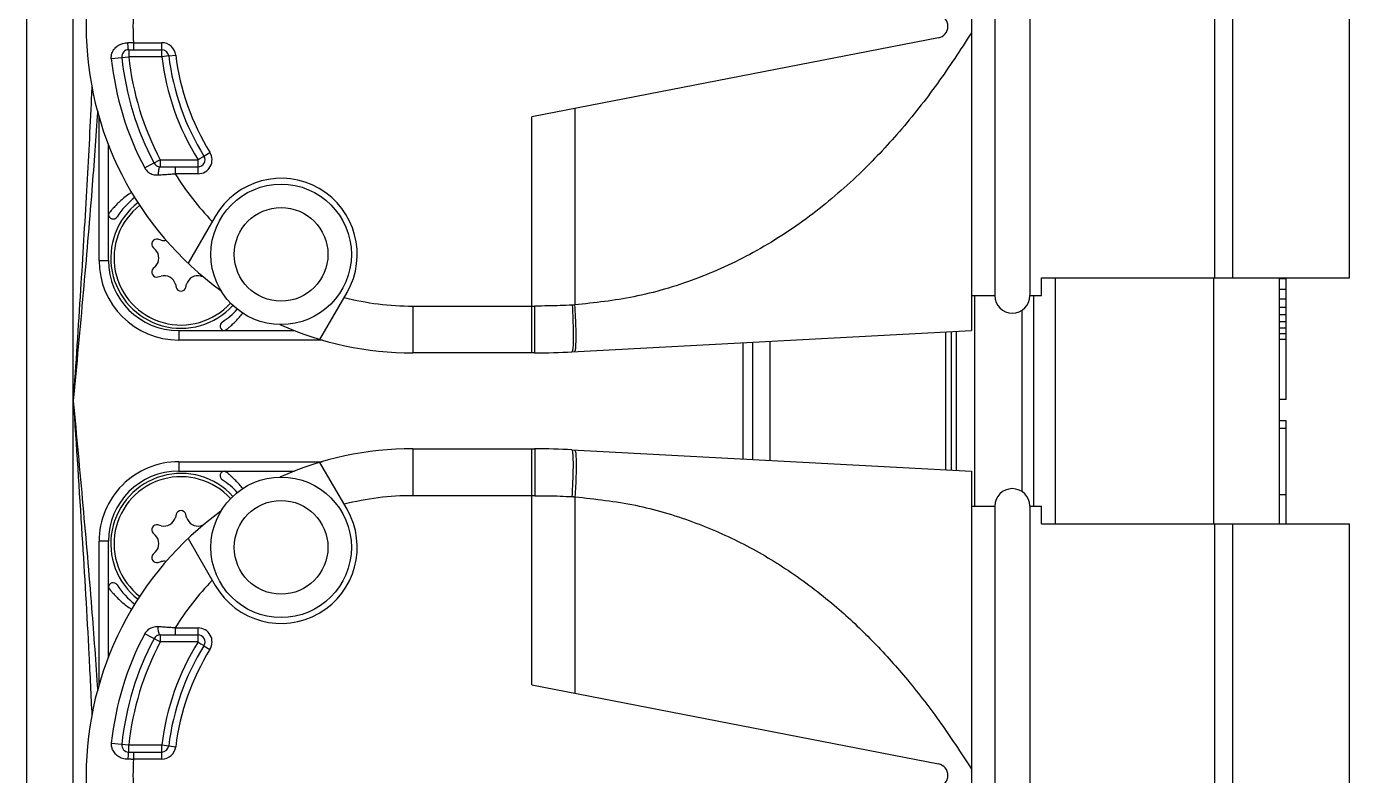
# Model space of a CAD drawing. Header units: millimetres. Extents: x -3388 to 4307, y 243 to 4457.
# Drawn here: x -2913.1 to -2856.6, y 1304.6 to 1336.6 of the extents above; entities that cross this region are included whole.
import ezdxf

# ---------------------------------------------------------------- set-up
doc = ezdxf.new("R2010")
doc.units = ezdxf.units.MM

msp = doc.modelspace()

# ---------------------------------------------------------------- linework, layer by layer
at = {"color": 9, "linetype": 'Continuous'}
for p, q in [((-2913.114940640839, 1378.615703179147), (-2913.114940640839, 1262.615703179147)), ((-2911.114940640839, 1293.857460489447), (-2911.114940640839, 1347.373945857847)), ((-2908.544925994739, 1335.916208242547), (-2907.336993908139, 1335.916208242547)), ((-2908.544925994739, 1335.916208242547), (-2908.544925994739, 1335.616208242547)), ((-2907.33691948354, 1335.316208242547), (-2907.33691948354, 1335.916208242547)), ((-2909.491716738639, 1335.236290284347), (-2908.74598567574, 1335.316208242547)), ((-2907.336923075739, 1335.316208242547), (-2908.745986730739, 1335.316208242547)), ((-2908.74598567574, 1335.616208242547), (-2908.74598567574, 1335.316208242547)), ((-2907.039100767439, 1335.352319353647), (-2907.336818479939, 1335.316208242547)), ((-2907.039100767339, 1335.352319352547), (-2906.741283905139, 1335.388430238947)), ((-2889.693700440039, 1333.107900970047), (-2889.693700440039, 1324.713214235547)), ((-2910.014911872239, 1326.615546165947), (-2910.014899722239, 1332.757975105647)), ((-2891.538939537139, 1322.666208242547), (-2891.538939518539, 1332.749222827547)), ((-2909.571412904339, 1331.456508639847), (-2909.615445704239, 1331.456508639847)), ((-2905.533961867539, 1331.074541575747), (-2905.279151534039, 1331.232872166247)), ((-2907.403047693339, 1330.916208242547), (-2908.065120970639, 1330.565797875047)), ((-2907.402145680639, 1330.916208242547), (-2905.788797252739, 1330.916208242547)), ((-2907.402011422739, 1330.916208242547), (-2907.402011422739, 1330.616208242547)), ((-2906.769878288939, 1330.616208242547), (-2906.769878288939, 1330.316208242547)), ((-2905.788776615139, 1330.316208242547), (-2905.788776615139, 1330.916208242547)), ((-2905.788810253039, 1330.316208242547), (-2906.769878233939, 1330.316208242547)), ((-2910.014940640839, 1326.615703186447), (-2909.614940640839, 1326.615703186447)), ((-2869.184697060639, 1325.866208242547), (-2869.184697060639, 1315.366208242547)), ((-2862.405671219639, 1315.366208242547), (-2862.405671219639, 1325.866208242547)), ((-2896.615445704239, 1324.666208242547), (-2891.538939518539, 1324.666208242547)), ((-2896.615445704239, 1324.666208242547), (-2896.615445704239, 1322.666208242547)), ((-2870.601851505439, 1316.739939476147), (-2870.601851505439, 1324.492477008947)), ((-2906.614940640839, 1323.615703179147), (-2906.614940640839, 1323.215703179147)), ((-2901.775157052739, 1323.616208242547), (-2901.775157052739, 1323.655959251947)), ((-2873.856119782239, 1317.674255322347), (-2873.856119782239, 1323.558161162747)), ((-2873.420176396839, 1323.581362631447), (-2873.420176396839, 1317.651053853647)), ((-2900.479674600339, 1323.215703180347), (-2906.614879758039, 1323.215703180347)), ((-2882.514940640839, 1318.135088925447), (-2882.514940640839, 1323.097327559647)), ((-2881.373759858539, 1323.158062671347), (-2881.373759858539, 1318.074353813747)), ((-2896.615445704239, 1318.566208242547), (-2896.615445704239, 1316.566208242547)), ((-2891.538939518539, 1308.483193657547), (-2891.538939518739, 1318.566208242547)), ((-2906.614940633539, 1318.015703179147), (-2906.614940633539, 1317.615703179147)), ((-2906.614879753439, 1318.015703177847), (-2900.488356586539, 1318.015703177847)), ((-2901.77514530694, 1317.576462013247), (-2901.77514530694, 1317.616208242547)), ((-2891.403451716239, 1316.566201565047), (-2896.615445704239, 1316.566208242547)), ((-2889.693700440039, 1316.519202249547), (-2889.693700440039, 1308.124515514947)), ((-2909.614940640839, 1314.615703179147), (-2910.014940640839, 1314.615703179147)), ((-2910.014940626439, 1308.474286610047), (-2910.014940626439, 1314.615642396047)), ((-2906.769878234039, 1310.916208242447), (-2905.788810270839, 1310.916208242447)), ((-2906.769878233939, 1310.916208242547), (-2906.769878233939, 1310.616208242547)), ((-2905.788776615139, 1310.316208242547), (-2905.788776614939, 1310.916208242547)), ((-2907.402011422839, 1310.316208242547), (-2908.065119994539, 1310.666620456847)), ((-2905.788884894239, 1310.316208242547), (-2907.402154192839, 1310.316208242547)), ((-2907.402011422739, 1310.616208242547), (-2907.402011422739, 1310.316208242547)), ((-2909.615445704239, 1309.775919590947), (-2909.571407854539, 1309.775919590947)), ((-2905.533961868139, 1310.157874908247), (-2905.279148706839, 1309.999542560547)), ((-2909.491716715239, 1305.996126417247), (-2908.746004028639, 1305.916208242547)), ((-2908.74598567574, 1305.616208242547), (-2908.74598567574, 1305.916208242547)), ((-2908.745985174439, 1305.916208242547), (-2907.336921000039, 1305.916208242547)), ((-2907.33691948354, 1305.916208242547), (-2906.741292870239, 1305.843987332047)), ((-2907.33691948354, 1305.316208242547), (-2907.33691948354, 1305.916208242547)), ((-2908.544925994839, 1305.616208242547), (-2908.544925994839, 1305.316208242547)), ((-2907.336993890239, 1305.316208242547), (-2908.544925994739, 1305.316208242547))]:
    msp.add_line(p, q, dxfattribs=at)
at = {"color": 7, "linetype": 'Continuous'}
for p, q in [((-2872.765445704239, 1349.616207828947), (-2872.765445704239, 1323.616208754147)), ((-2871.765445704239, 1348.116208242547), (-2871.765445704239, 1325.116208242547)), ((-2870.265445704239, 1348.116208242547), (-2870.265445704239, 1325.116208242547)), ((-2862.365445704239, 1325.866208242547), (-2862.365445704239, 1347.366208242547)), ((-2861.615445704239, 1347.366208242547), (-2861.615445704239, 1325.866208242547)), ((-2856.615445704239, 1325.866382301447), (-2856.615445704239, 1347.366034183547)), ((-2874.170041206539, 1336.125394650847), (-2891.538939518539, 1332.749222827547)), ((-2908.74598567574, 1335.616208242547), (-2907.33691948354, 1335.616208242547)), ((-2909.615445704239, 1326.616208242547), (-2909.615445704239, 1331.558929440247)), ((-2907.402011423239, 1330.616208242547), (-2905.788776615139, 1330.616208242547)), ((-2905.055028266539, 1328.498422449947), (-2906.213095419439, 1326.492591302647)), ((-2907.367302424839, 1327.484560582147), (-2907.498636922639, 1327.519751554747)), ((-2907.702930234939, 1327.165905158347), (-2907.606786709739, 1327.069761633147)), ((-2907.606786709739, 1326.362654851947), (-2907.702930234939, 1326.266511326747)), ((-2907.498636922639, 1325.912664930247), (-2907.367302424839, 1325.947855902847)), ((-2906.754929989139, 1325.594302512347), (-2906.719739016539, 1325.462968014447)), ((-2906.311152392039, 1325.462968014447), (-2906.275961419339, 1325.594302512347)), ((-2905.663588983639, 1325.947855902847), (-2905.57451632324, 1325.923988955447)), ((-2869.765445704239, 1325.866208242547), (-2856.615445704239, 1325.866208242547)), ((-2869.765445704239, 1325.116333805347), (-2869.765445704239, 1325.866208242547)), ((-2859.614940640839, 1325.866208242547), (-2859.614940640839, 1315.366208242547)), ((-2859.314940640839, 1325.834863179147), (-2859.614940640839, 1325.834863179147)), ((-2859.314940640839, 1320.673111179147), (-2859.314940640839, 1325.834863179147)), ((-2900.583930294839, 1323.242591302647), (-2899.425863141939, 1325.248422449947)), ((-2872.765445704239, 1325.116208242547), (-2871.765445704239, 1325.116208242547)), ((-2872.614940640839, 1316.116208242547), (-2872.614940640839, 1325.116208242547)), ((-2870.265445704239, 1325.116208242547), (-2869.765445704239, 1325.116208242547)), ((-2870.114940640839, 1325.116208242547), (-2870.114940640839, 1316.116208242547)), ((-2859.314940640839, 1325.373909179147), (-2859.614940640839, 1325.373909179147)), ((-2859.314940640839, 1324.966792179147), (-2859.614940640839, 1324.966792179147)), ((-2859.314940640839, 1324.606049179147), (-2859.614940640839, 1324.606049179147)), ((-2859.314940640839, 1324.284231179147), (-2859.614940640839, 1324.284231179147)), ((-2859.314940640839, 1323.993865179147), (-2859.614940640839, 1323.993865179147)), ((-2906.615445704239, 1323.616208242547), (-2901.67251289144, 1323.615703179147)), ((-2889.818818316239, 1322.708605778547), (-2872.765437819039, 1323.616208662147)), ((-2873.614940640839, 1317.661419457647), (-2873.614940640839, 1323.570997027447)), ((-2859.314940640839, 1323.727507179147), (-2859.614940640839, 1323.727507179147)), ((-2859.314940640839, 1323.477688179147), (-2859.614940640839, 1323.477688179147)), ((-2859.314940640839, 1323.236956179147), (-2859.614940640839, 1323.236956179147)), ((-2891.413200520239, 1322.666208242547), (-2896.615445704239, 1322.666208242547)), ((-2882.114940640839, 1323.118616075047), (-2882.114940640839, 1318.113800410047)), ((-2859.314940640839, 1320.673111179147), (-2859.614940640839, 1320.673111179147)), ((-2859.314940640839, 1319.767580179147), (-2859.614940640839, 1319.767580179147)), ((-2859.314940640839, 1319.440660179147), (-2859.614940640839, 1319.440660179147)), ((-2859.314940640839, 1315.366208242547), (-2859.314940640839, 1319.767580179147)), ((-2896.615445704239, 1318.566208242547), (-2891.413200520239, 1318.566208242547)), ((-2889.818818316239, 1318.523810706447), (-2872.765438947039, 1317.616207882947)), ((-2906.615445704239, 1317.616208242547), (-2901.673835801939, 1317.616208242547)), ((-2899.425863141939, 1315.983994035147), (-2900.583930294839, 1317.989825182447)), ((-2872.765445704239, 1317.616207828947), (-2872.765445704239, 1291.616208754147)), ((-2859.314940640839, 1316.601695179147), (-2859.614940640839, 1316.601695179147)), ((-2872.765445704239, 1316.116208242547), (-2871.765445704239, 1316.116208242547)), ((-2871.765445704239, 1316.116208242547), (-2871.765445704239, 1293.116208242547)), ((-2870.265445704239, 1316.116208242547), (-2869.765445704239, 1316.116208242547)), ((-2870.265445704239, 1316.116208242547), (-2870.265445704239, 1293.116208242547)), ((-2869.765445704239, 1315.366208242547), (-2869.765445704239, 1316.116082679647)), ((-2907.367302424839, 1315.284560582147), (-2907.498636922639, 1315.319751554747)), ((-2906.719739016539, 1315.769448470547), (-2906.754929989139, 1315.638113972747)), ((-2906.275961419339, 1315.638113972747), (-2906.311152392039, 1315.769448470547)), ((-2905.57451632324, 1315.308427529647), (-2905.663588983639, 1315.284560582147)), ((-2869.765445704239, 1315.366208242547), (-2856.615445704239, 1315.366208242547)), ((-2862.365445704239, 1293.866208242547), (-2862.365445704239, 1315.366208242547)), ((-2861.615445704239, 1315.366208242547), (-2861.615445704239, 1293.866208242547)), ((-2856.615445704239, 1293.866382301447), (-2856.615445704239, 1315.366034183547)), ((-2907.702930234939, 1314.965905158347), (-2907.606786709739, 1314.869761633147)), ((-2909.615445704239, 1309.673487044847), (-2909.615445704239, 1314.616208242547)), ((-2906.213095419439, 1314.739825182447), (-2905.055028266539, 1312.733994035147)), ((-2907.606786709739, 1314.162654851947), (-2907.702930234939, 1314.066511326747)), ((-2907.498636922639, 1313.712664930247), (-2907.367302424839, 1313.747855902847)), ((-2907.40201142244, 1310.616208242547), (-2905.788776615139, 1310.616208242547)), ((-2891.538939518539, 1308.483193657547), (-2874.170041206539, 1305.107021834247)), ((-2908.745985675439, 1305.616208242547), (-2907.33691948354, 1305.616208242547))]:
    msp.add_line(p, q, dxfattribs=at)
for centre in [(-2902.240445704239, 1326.873422449947), (-2902.240445704239, 1314.358994035147)]:
    msp.add_circle(centre, 3, dxfattribs=at)
at = {"color": 9, "linetype": 'Continuous'}
for centre in [(-2902.240445704239, 1326.873422449947), (-2902.240445704239, 1314.358994035147)]:
    msp.add_circle(centre, 1.999997669, dxfattribs=at)
at = {"color": 7, "linetype": 'Continuous'}
for centre, radius, start, end in [((-2896.615445704239, 1336.616208242547), 13.95, 125.9834916670024, 234.0165083329976), ((-2874.265445704239, 1336.616208242547), 0.5, 281.0000000000115, 79.00000000081121), ((-2908.74598567574, 1335.316208242547), 0.3, 90.00000000450754, 186.1169011503972), ((-2896.615445704239, 1336.616208242547), 12.5, 186.1169011400058, 207.8535453210029), ((-2907.33691948354, 1335.316208242547), 0.3, 6.91347818580541, 89.99999999989578), ((-2896.615445704239, 1336.616208242547), 10.5, 186.9134781795972, 211.8554308243937), ((-2907.402011422739, 1330.916208242547), 0.3, 207.8535453417023, 269.9999999058108), ((-2905.788776615139, 1330.916208242547), 0.3, 270.0000000003908, 31.85543080980291), ((-2902.240445704239, 1326.873422449947), 3.25, 330.0000000000027, 149.9999999998977), ((-2906.515445704239, 1326.716208242547), 3, 127.7353386591956, 317.6506922135983), ((-2906.515445704239, 1326.716208242547), 2.8600181384, 128.0306391639973, 317.7484218758962), ((-2906.515445704239, 1326.716208242547), 3.25, 127.3061708174086, 147.2013862991985), ((-2909.415445704239, 1328.585031401647), 0.2, 180, 327.2013863035021), ((-2907.553377150739, 1327.315458242547), 0.2115, 74.99999999979073, 224.9999999999908), ((-2907.237892902339, 1327.967523495347), 0.5, 255.0000000000056, 280.8427521844905), ((-2906.615445704239, 1326.616208242547), 3, 180, 270), ((-2907.960340100339, 1326.716208242547), 0.5, 315.0000000000092, 44.99999999999079), ((-2907.553377150739, 1326.116958242547), 0.2115, 135.0000000000092, 285.0000000002093), ((-2907.237892902339, 1325.464892989747), 0.5, 14.99999999999445, 104.9999999999945), ((-2905.792998506239, 1325.464892989747), 0.5, 75.00000000000556, 165.0000000000055), ((-2906.515445704239, 1325.517708242547), 0.2115, 194.9999999999945, 345.0000000000056), ((-2871.015445704239, 1325.116208242547), 0.75, 180, 0), ((-2906.515445704239, 1326.716208242547), 3.25, 302.7986137008954, 317.6843122914907), ((-2904.64662254514, 1323.816208242547), 0.2, 122.7986136959954, 270), ((-2896.615445704239, 1336.616208242547), 13.95, 245.9834916669953, 270.0000000002084), ((-2891.413200520239, 1352.666208242547), 30, 270, 273.0464809901947), ((-2896.615445704239, 1304.616208242547), 13.95, 90, 114.0165083330048), ((-2891.413200520239, 1288.566208242547), 30, 86.95351900980533, 90), ((-2906.615445704239, 1314.616208242547), 3, 90, 180), ((-2904.64662254514, 1317.416208242547), 0.2, 90, 237.201386303506), ((-2906.515445704239, 1314.516208242547), 3, 42.34948817100044, 232.2649878242083), ((-2906.515445704239, 1314.516208242547), 2.8600181384, 42.24877291240195, 231.9736625443941), ((-2906.515445704239, 1314.516208242547), 3.25, 42.31224962630046, 57.20138629919852), ((-2871.015445704239, 1316.116208242547), 0.75, 0, 180), ((-2896.615445704239, 1304.616208242547), 13.95, 125.9834916670024, 234.0165083329976), ((-2906.515445704239, 1315.714708242547), 0.2115, 14.99999999999445, 165.0000000000055), ((-2902.240445704239, 1314.358994035147), 3.25, 210.0000000001023, 29.99999999999729), ((-2907.553377150739, 1315.115458242547), 0.2115, 74.99999999979073, 224.9999999999908), ((-2907.237892902339, 1315.767523495347), 0.5, 255.0000000000056, 345.0000000000056), ((-2905.792998506239, 1315.767523495347), 0.5, 194.9999999999945, 284.9999999999944), ((-2907.960340100339, 1314.516208242547), 0.5, 315.0000000000092, 44.99999999999079), ((-2907.553377150739, 1313.916958242547), 0.2115, 135.0000000000092, 285.0000000002093), ((-2907.237892902339, 1313.264892989747), 0.5, 79.12920629710148, 104.9999999999945), ((-2909.415445704239, 1312.647385083447), 0.2, 32.79861369599539, 180), ((-2906.515445704239, 1314.516208242547), 3.25, 212.7986137008954, 232.7323610548104), ((-2896.615445704239, 1304.616208242547), 12.5, 152.1464546796033, 173.8830988534037), ((-2907.402011422739, 1310.316208242547), 0.3, 89.99999994299144, 152.1464546802907), ((-2905.788776615139, 1310.316208242547), 0.3, 328.1445691802047, 89.999999996691), ((-2896.615445704239, 1304.616208242547), 10.5, 148.1445691819944, 173.0865218202962), ((-2908.74598567574, 1305.916208242547), 0.3, 173.8830985751015, 270.0000000553931), ((-2907.33691948354, 1305.916208242547), 0.3, 269.9999999960917, 353.0865218123072), ((-2874.265445704239, 1304.616208242547), 0.5, 281.0000000000115, 79.00000000081121)]:
    msp.add_arc(centre, radius, start, end, dxfattribs=at)
at = {"color": 9, "linetype": 'Continuous'}
for centre, radius, start, end in [((-2896.615445704239, 1336.616208242547), 11.95, 176.6418395161041, 183.3581604838959), ((-2907.33691948354, 1335.316208242547), 0.5999891004, 6.913478179794359, 90.00710702229671), ((-2896.615445704239, 1336.616208242547), 12.9500011321, 186.1169364899961, 207.8534772898012), ((-2896.615445704239, 1336.616208242547), 12.2, 186.1169006118969, 207.8532507337064), ((-2896.615445704239, 1336.616208242547), 10.8, 186.9134758859008, 211.855373039897), ((-2896.615445704239, 1336.616208242547), 10.2000018675, 186.9134781797944, 211.8552022298994), ((-2905.788776615139, 1330.916208242547), 0.5999948032, 269.9967878155019, 31.85931691679798), ((-2896.615445704239, 1336.616208242547), 11.95, 211.8162388913956, 224.2186797528004), ((-2906.614940640839, 1326.615703179147), 3.3999919603, 180.0026459612966, 270.001025979697), ((-2896.615445704239, 1336.616208242547), 11.95, 255.7813202472095, 270), ((-2906.614940640839, 1314.615703179147), 3.3999919603, 89.9989739425025, 180.0010242979963), ((-2896.615445704239, 1304.616208242547), 11.95, 90, 104.2186797527905), ((-2896.615445704239, 1304.616208242547), 11.95, 135.7813202471996, 148.1837611089082), ((-2905.788776615139, 1310.316208242547), 0.5999948003, 328.1406797977036, 90.00321388740754), ((-2896.615445704239, 1304.616208242547), 12.9500011319, 152.1465226917018, 173.883027080104), ((-2896.615445704239, 1304.616208242547), 12.2, 152.1467679435082, 173.8830986092985), ((-2896.615445704239, 1304.616208242547), 10.8, 148.1448723492973, 173.0865227886025), ((-2896.615445704239, 1304.616208242547), 10.2000018675, 148.1447979634077, 173.0865218202057), ((-2907.33691948354, 1305.916208242547), 0.5999891019, 269.9928946885075, 353.0865218202056), ((-2896.615445704239, 1304.616208242547), 11.95, 176.6418395161041, 183.3581604838959)]:
    msp.add_arc(centre, radius, start, end, dxfattribs=at)
for points in [[(-2872.765445706339, 1336.333108504447), (-2874.213061823439, 1334.179175359747), (-2875.839911922039, 1332.119268569047), (-2877.56134760744, 1330.300967894347), (-2879.679580201539, 1328.500793207247), (-2882.079890239139, 1326.954602766847), (-2884.570798639639, 1325.817345468347), (-2887.185003088639, 1325.061987529347), (-2889.693700440039, 1324.713214235547)], [(-2909.491715866239, 1335.236282144747), (-2909.485427670539, 1335.391277739447), (-2909.428791879739, 1335.551155114547), (-2909.331855471939, 1335.685209012947), (-2909.179035024439, 1335.806194332847), (-2908.99644804834, 1335.883714658847), (-2908.781348046439, 1335.914167635847)], [(-2908.745985671239, 1335.616208162547), (-2908.759129106339, 1335.637698703147), (-2908.770434264239, 1335.699454248147), (-2908.778400271939, 1335.796280265247), (-2908.781348035839, 1335.914167636447)], [(-2910.321410311839, 1334.078272640047), (-2910.34492066744, 1333.561734806147), (-2910.551110768939, 1329.594772787347), (-2910.807045748439, 1325.358734527947), (-2911.114940640839, 1320.615703177347)], [(-2910.073425798639, 1332.990773729247), (-2910.322246332439, 1329.618568043047), (-2910.693084557139, 1325.244422471047), (-2911.114940640839, 1320.615703177347)], [(-2908.065128155939, 1330.565811472447), (-2908.022120905139, 1330.497638712947), (-2907.965731288439, 1330.433289995547), (-2907.89527675814, 1330.375331653747), (-2907.810835857039, 1330.326753092447), (-2907.713140624639, 1330.290688775647), (-2907.603611810139, 1330.270124305347), (-2907.484541834839, 1330.268005549647)], [(-2907.402039563739, 1330.616196388247), (-2907.430504903539, 1330.598278020247), (-2907.455490468939, 1330.546889740347), (-2907.474111307039, 1330.468248115447), (-2907.484204165239, 1330.371537378447), (-2907.484544547139, 1330.267998887947)], [(-2905.789254200239, 1330.916208242547), (-2905.707133054839, 1330.967296766747), (-2905.637203833239, 1331.010054397647), (-2905.581187006839, 1331.045343714247), (-2905.547389165939, 1331.066169593747), (-2905.533961867639, 1331.074541575847)], [(-2907.484541834839, 1330.268005549647), (-2907.252907681439, 1330.283219412847), (-2907.013647576239, 1330.299341589247), (-2906.769878233939, 1330.316208242547)], [(-2908.639794904039, 1329.511617901747), (-2908.747137229039, 1329.439160645847), (-2908.950582104239, 1329.286327975647), (-2909.133042456139, 1329.128734154347), (-2909.286216107839, 1328.978902702147), (-2909.405247875939, 1328.849981396047), (-2909.491943928439, 1328.747577898547), (-2909.551094267439, 1328.672703779047), (-2909.588583181539, 1328.622760236247), (-2909.609027205839, 1328.594612527447), (-2909.615445704239, 1328.585031401747)], [(-2908.628665463939, 1329.518834846447), (-2908.639794904039, 1329.511617901747)], [(-2904.646622545039, 1323.616208242547), (-2904.637156885239, 1323.622543883547), (-2904.609028170839, 1323.642972034947), (-2904.558792446439, 1323.680680390247), (-2904.483489369739, 1323.740187097247), (-2904.381039878939, 1323.826963464947), (-2904.251687438239, 1323.946468265647), (-2904.101789914939, 1324.099832483247), (-2903.944095991939, 1324.282598202347), (-2903.880213017539, 1324.364221707247)], [(-2891.538939518539, 1324.666206380247), (-2891.494033079239, 1324.666206380247), (-2891.449126169039, 1324.666206380247), (-2891.404433050939, 1324.666206380247)], [(-2891.413200497839, 1322.666208289347), (-2891.411201978539, 1322.715933891847), (-2891.409351322939, 1322.857733723347), (-2891.407677710839, 1323.086101348547), (-2891.406251201339, 1323.394587829647), (-2891.40514374844, 1323.775931080247), (-2891.40445009324, 1324.207427153147), (-2891.404219058839, 1324.666208242047)], [(-2889.809835168239, 1324.706151442947), (-2890.319098389039, 1324.684547490747), (-2890.844494925239, 1324.671082115547), (-2891.404433050939, 1324.666206380247)], [(-2889.693700440039, 1324.713214235547), (-2889.732583753439, 1324.710687823347), (-2889.771291977839, 1324.708271118947), (-2889.809835168239, 1324.706151442947)], [(-2889.809830400539, 1324.706151607347), (-2889.789153610939, 1324.261816642647), (-2889.775306988839, 1323.840429467847), (-2889.768944513039, 1323.462618778047), (-2889.770364765139, 1323.146879259747), (-2889.77949782104, 1322.908744359747), (-2889.789332826239, 1322.822963075947)], [(-2889.710438187939, 1322.714373908647), (-2889.675922487039, 1322.781078258747), (-2889.652604791139, 1322.972447166847), (-2889.641907161939, 1323.279774572047), (-2889.644983261439, 1323.688021430247), (-2889.662430012939, 1324.177322563847), (-2889.693700428639, 1324.713214088747)], [(-2889.789332826239, 1322.822963075947), (-2889.795908497139, 1322.760091307547), (-2889.818815414039, 1322.708606438747)], [(-2911.114940640839, 1320.615703177347), (-2910.706868156439, 1316.141668968447), (-2910.335539600839, 1311.779373222547), (-2910.073322475539, 1308.240583183247)], [(-2911.114940640839, 1320.615703177347), (-2910.744677603339, 1314.878878016647), (-2910.449342455539, 1309.777022356347), (-2910.321639560039, 1307.158347997447)], [(-2891.413200863939, 1318.566208242547), (-2891.411210413139, 1318.516482149847), (-2891.409365239439, 1318.374681725147), (-2891.40769450574, 1318.146313446647), (-2891.406268087239, 1317.837826573847), (-2891.405157760239, 1317.456483492347), (-2891.404458304139, 1317.024988042847), (-2891.404218793739, 1316.566207749247)], [(-2889.783033916339, 1318.409328273247), (-2889.792051626139, 1318.472188253047), (-2889.818854934039, 1318.523812655347)], [(-2889.809871541639, 1316.526267123047), (-2889.785299021339, 1316.970421077747), (-2889.768748387539, 1317.391704429947), (-2889.76100130024, 1317.769463328147), (-2889.762420845339, 1318.085210384347), (-2889.772937390839, 1318.323416612347), (-2889.783033916339, 1318.409328273247)], [(-2889.710438190739, 1318.518042576547), (-2889.679691012739, 1318.466769165247), (-2889.657766787839, 1318.324027538647), (-2889.644787497539, 1318.095306237747), (-2889.641505991639, 1317.787057769247), (-2889.648652172539, 1317.406545662047), (-2889.666292615639, 1316.976349298647), (-2889.693700439939, 1316.519202249547)], [(-2903.88021117984, 1316.868195031147), (-2903.945325971139, 1316.951344642447), (-2904.102919792439, 1317.133804994447), (-2904.25275124464, 1317.286978646047), (-2904.381672550739, 1317.406010414147), (-2904.484076048239, 1317.492706466747), (-2904.558950167739, 1317.551856805647), (-2904.608893710539, 1317.589345719747), (-2904.637041419339, 1317.609789744047), (-2904.646622545039, 1317.616208242547)], [(-2891.403451716239, 1316.566201565047), (-2890.846291488139, 1316.561353301647), (-2890.320706433939, 1316.547968639847), (-2889.809835166039, 1316.526265038147)], [(-2889.809835166039, 1316.526265038147), (-2889.771291976439, 1316.524145339047), (-2889.732583754439, 1316.521728607347), (-2889.693700440039, 1316.519202249547)], [(-2889.693700440039, 1316.519202249547), (-2887.109325147539, 1316.154163478947), (-2884.670331310039, 1315.450901783747), (-2882.478135976139, 1314.487938336547), (-2880.456140729139, 1313.282233946247), (-2878.507062484039, 1311.786159545947), (-2877.008142225239, 1310.378679278047), (-2875.576076058839, 1308.795448866647), (-2874.154273606039, 1306.962473843147), (-2872.765445706339, 1304.887503609547)], [(-2909.615445704239, 1312.647385083347), (-2909.609110063239, 1312.637919423547), (-2909.58868191184, 1312.609790709047), (-2909.550973556539, 1312.559554984647), (-2909.491466849639, 1312.484251908047), (-2909.404690481939, 1312.381802417147), (-2909.285185681139, 1312.252449976447), (-2909.131821463539, 1312.102552453147), (-2908.949055744439, 1311.944858530247), (-2908.745123570439, 1311.791846420847), (-2908.637921144439, 1311.719579000347)], [(-2908.637921144439, 1311.719579000347), (-2908.628598594939, 1311.713537847547)], [(-2907.484541815039, 1310.964410935347), (-2907.603734910539, 1310.962278588347), (-2907.713105899739, 1310.941745725047), (-2907.810591846339, 1310.905774099747), (-2907.894983882339, 1310.857296543847), (-2907.965554613339, 1310.799295513447), (-2908.022078130539, 1310.734840431047), (-2908.065128153939, 1310.666605016247)], [(-2907.40201112554, 1310.616208242547), (-2907.430182939439, 1310.633748960847), (-2907.454308753939, 1310.682129568647), (-2907.473139150439, 1310.758488216547), (-2907.483954683139, 1310.856501215147), (-2907.484541080639, 1310.964410331447)], [(-2906.769878233939, 1310.916208242547), (-2907.01366497754, 1310.933076013747), (-2907.252934020439, 1310.949198529047), (-2907.484541815039, 1310.964410935347)], [(-2905.788950941739, 1310.315927679347), (-2905.707165997039, 1310.265157139747), (-2905.637249186239, 1310.222381395547), (-2905.581198147239, 1310.187084098247), (-2905.547392993639, 1310.166248693947), (-2905.533961867639, 1310.157874909147)], [(-2909.491714988739, 1305.996142527347), (-2909.494325655439, 1305.919493252147), (-2909.485073851139, 1305.839426542547), (-2909.462481688939, 1305.757138585447), (-2909.425094096339, 1305.674443067647), (-2909.371727561239, 1305.593578690147), (-2909.301659350439, 1305.517244863747), (-2909.215778863939, 1305.449258507047), (-2909.117441934139, 1305.393721638947), (-2909.010059931539, 1305.352719675447), (-2908.896926006039, 1305.327364846447), (-2908.781348029939, 1305.318248851947)], [(-2908.745768629039, 1305.616201185847), (-2908.759346203839, 1305.594003753347), (-2908.770833678139, 1305.529746073147), (-2908.778559554339, 1305.433181355747), (-2908.78134800004, 1305.318248850247)]]:
    msp.add_spline(points, degree=3, dxfattribs=at)
at = {"color": 7, "linetype": 'Continuous'}
for points in [[(-2908.544925994739, 1335.916208242547), (-2908.623899639639, 1335.915519054847), (-2908.702747761139, 1335.914838513747), (-2908.781348046439, 1335.914167635847)], [(-2908.781348029939, 1305.318248851947), (-2908.702747762839, 1305.317577958447), (-2908.623899861139, 1305.316897449747), (-2908.544925994739, 1305.316208242547)]]:
    msp.add_spline(points, degree=3, dxfattribs=at)

doc.saveas('drawing.dxf')
